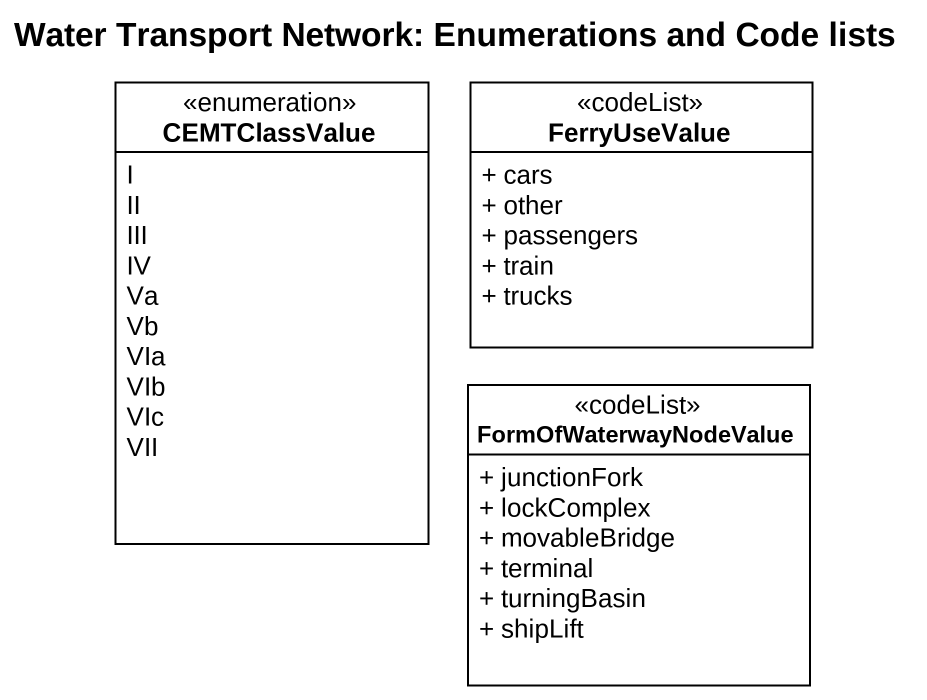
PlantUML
@startuml
title Water Transport Network: Enumerations and Code lists
hide circle
hide empty members
skinparam classAttributeIconSize 0
enum CEMTClassValue {
  I
  II
  III
  IV
  Va
  Vb
  VIa
  VIb
  VIc
  VII
}
class FerryUseValue <<codeList>> {
  + cars
  + other
  + passengers
  + train
  + trucks
}
class FormOfWaterwayNodeValue <<codeList>> {
  + junctionFork
  + lockComplex
  + movableBridge
  + terminal
  + turningBasin
  + shipLift
}
@enduml
